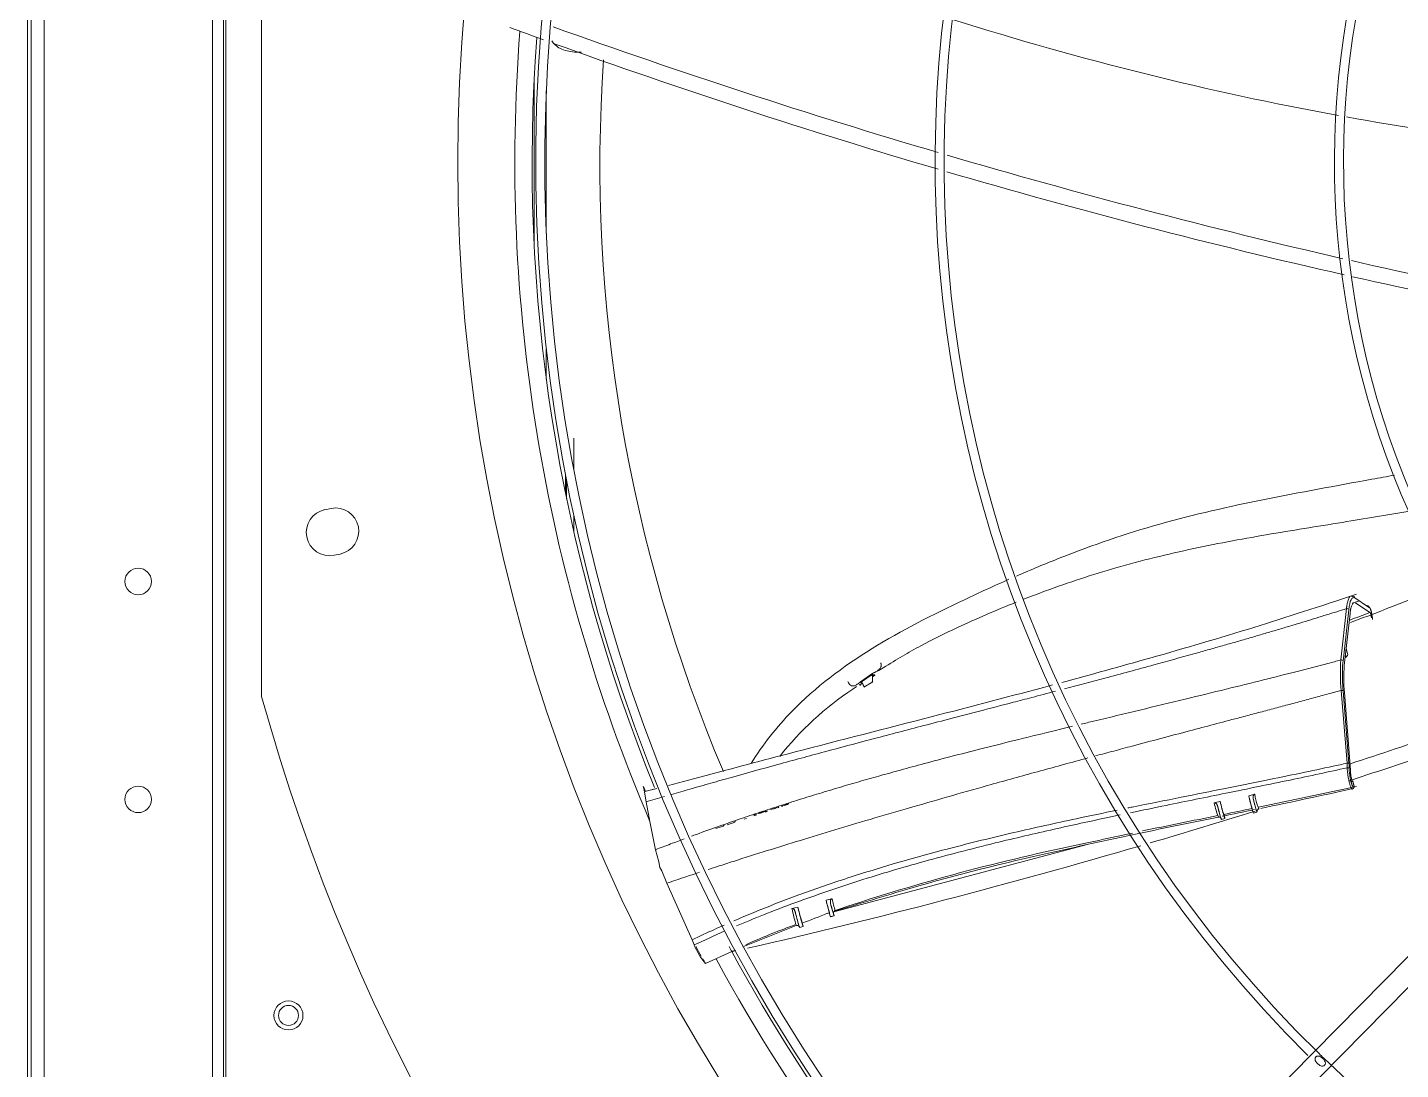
# Model space of a CAD drawing. Header units: millimetres. Extents: x 113490 to 142599, y -20467 to 115.
# Drawn here: x 128318.2 to 128696.5, y -10538.9 to -10251.9 of the extents above; entities that cross this region are included whole.
import ezdxf

# ---------------------------------------------------------------- set-up
doc = ezdxf.new("R2010")
doc.units = ezdxf.units.MM
doc.layers.add('DV3_0', color=7, linetype='Continuous')

msp = doc.modelspace()

# ---------------------------------------------------------------- linework, layer by layer
at = {"layer": 'DV3_0', "color": 7, "linetype": 'Continuous', "lineweight": 15}
for p, q in [((128318.24, -11906.49), (128318.24, -9742.49)), ((128319.24, -11906.49), (128319.24, -9742.49)), ((128369.24, -11847.85), (128369.24, -9857.26)), ((128372.24, -11847.85), (128372.24, -9857.26)), ((128382.74, -10141.82), (128382.74, -10436.16)), ((128900.2, -10303.23), (128566.6, -10641.53)), ((128567.45, -10649.21), (128905.11, -10306.79)), ((128468.75, -10373.84), (128468.75, -10365.07)), ((128466.45, -10380.27), (128466.45, -10375.12)), ((128466.75, -10376.68), (128466.75, -10381.74)), ((128401.85, -10384.38), (128400.19, -10384.72)), ((128468.75, -10390.9), (128468.75, -10386.32)), ((128402.68, -10397.27), (128404.35, -10396.94)), ((128685.13, -10409.84), (128683.17, -10410.47)), ((128683.85, -10408.98), (128687.64, -10411.54)), ((128687.97, -10413.07), (128684.04, -10410.39)), ((128687.45, -10411.22), (128687.45, -10411.22)), ((128682.54, -10413.4), (128680.96, -10427.62)), ((128681.98, -10424.66), (128681.49, -10422.83)), ((128550.82, -10429.95), (128547.93, -10431.95)), ((128552.59, -10429.06), (128553.98, -10428.25)), ((128545.6, -10434.13), (128546.57, -10433.37)), ((128547.93, -10431.95), (128548, -10432.09)), ((128548.63, -10433.58), (128551.05, -10432.1)), ((128680.98, -10435.04), (128682.7, -10456.45)), ((128487.88, -10460.96), (128488.52, -10462.29)), ((128501.72, -10458.82), (128494.81, -10460.64)), ((128657.29, -10466.66), (128684.31, -10460.98)), ((128683.67, -10460.96), (128683.3, -10459.37)), ((128488.33, -10463.02), (128488.62, -10465.21)), ((128488.62, -10462.27), (128488.52, -10462.29)), ((128491.59, -10461.49), (128490.4, -10461.81)), ((128645.82, -10465.28), (128646.79, -10465.04)), ((128646.8, -10465.09), (128645.82, -10465.28)), ((128646.8, -10465.09), (128646.79, -10465.04)), ((128654.66, -10463.53), (128656.28, -10463.08)), ((128488.62, -10465.21), (128489.71, -10470.62)), ((128518.91, -10468.6), (128518.29, -10468.8)), ((128518.36, -10469.06), (128518.98, -10468.86)), ((128518.98, -10468.86), (128518.85, -10468.4)), ((128521.13, -10467.88), (128519.47, -10468.42)), ((128521.14, -10467.93), (128519.89, -10468.34)), ((128521.47, -10467.73), (128521.13, -10467.88)), ((128521.41, -10467.81), (128521.14, -10467.93)), ((128521.6, -10467.67), (128521.41, -10467.81)), ((128521.54, -10467.99), (128521.8, -10467.84)), ((128521.8, -10467.84), (128522.04, -10467.61)), ((128522.94, -10467.32), (128523.26, -10467.37)), ((128523.98, -10466.97), (128523.49, -10467.09)), ((128523.94, -10467.08), (128523.58, -10467.16)), ((128524.21, -10466.99), (128523.94, -10467.08)), ((128524.26, -10466.88), (128523.98, -10466.97)), ((128524.55, -10466.85), (128524.21, -10466.99)), ((128524.67, -10466.71), (128524.26, -10466.88)), ((128524.74, -10466.71), (128524.55, -10466.85)), ((128524.85, -10466.57), (128524.74, -10466.71)), ((128525, -10466.82), (128525.24, -10466.59)), ((128525.9, -10466.24), (128526, -10466.35)), ((128526, -10466.35), (128526.32, -10466.4)), ((128526.41, -10466.19), (128526.24, -10466.13)), ((128526.55, -10466.12), (128526.28, -10466.14)), ((128527.05, -10466), (128526.55, -10466.12)), ((128527, -10466.11), (128526.64, -10466.19)), ((128527.28, -10466.03), (128527, -10466.11)), ((128527.32, -10465.91), (128527.05, -10466)), ((128527.61, -10465.88), (128527.28, -10466.03)), ((128527.73, -10465.75), (128527.32, -10465.91)), ((128527.8, -10465.75), (128527.61, -10465.88)), ((128527.99, -10465.59), (128527.73, -10465.75)), ((128645.13, -10465.47), (128645.82, -10465.28)), ((128655.93, -10468.26), (128656.9, -10468.01)), ((128489.71, -10470.62), (128491.23, -10478.36)), ((128507.89, -10472.55), (128509.55, -10471.99)), ((128509.55, -10471.99), (128509.89, -10471.83)), ((128509.89, -10471.83), (128510.14, -10471.63)), ((128511.01, -10471.5), (128512.67, -10470.94)), ((128512.67, -10470.94), (128513.01, -10470.79)), ((128513.01, -10470.79), (128513.25, -10470.59)), ((128515.65, -10469.95), (128516.27, -10469.74)), ((128647.09, -10470.02), (128648.06, -10469.78)), ((128609.26, -10476.66), (128611.99, -10476.07)), ((128491.23, -10478.36), (128492.13, -10481.7)), ((128610.48, -10476.85), (128540.36, -10495.45)), ((128492.13, -10481.7), (128492.46, -10483.25)), ((128492.46, -10483.25), (128492.97, -10484.15)), ((128492.97, -10484.15), (128494.34, -10487.58)), ((128494.34, -10487.58), (128501.31, -10503.2)), ((128528.79, -10494.51), (128530.44, -10494.14)), ((128538.21, -10492.27), (128539.74, -10491.88)), ((128538.21, -10492.27), (128539.86, -10491.89)), ((128540.42, -10495.2), (128541.82, -10494.7)), ((128528.99, -10499.31), (128529.65, -10499.08)), ((128531.87, -10499.39), (128531.66, -10498.6)), ((128538.63, -10495.88), (128539.09, -10495.73)), ((128539.16, -10495.74), (128538.63, -10495.88)), ((128539.44, -10496.8), (128540.41, -10496.56)), ((128539.45, -10496.77), (128540.41, -10496.53)), ((128540.41, -10496.53), (128540.32, -10496.17)), ((128530.91, -10499.73), (128530.89, -10499.64)), ((128530.91, -10499.76), (128531.88, -10499.52)), ((128501.31, -10503.2), (128501.91, -10504.57)), ((128505.01, -10509.72), (128512.28, -10506.43)), ((128513.24, -10506.1), (128513.18, -10506.02))]:
    msp.add_line(p, q, dxfattribs=at)
at = {"layer": 'DV3_0', "color": 7, "linetype": 'Continuous', "lineweight": 20}
for p, q in [((128322.84, -11903.49), (128322.84, -9745.49)), ((128372.84, -11862.07), (128372.84, -9845.59)), ((128457.84, -10312.52), (128457.84, -10265.47)), ((128461.16, -10308.64), (128461.16, -10269.34)), ((128461.16, -10348.76), (128461.16, -10340.56)), ((128680.02, -10426.11), (128681.58, -10411.96)), ((128680.62, -10426.45), (128682.19, -10412.28)), ((128550.9, -10430.09), (128548, -10432.09)), ((128681.71, -10454.54), (128680.11, -10434.5)), ((128682.24, -10454.65), (128680.64, -10434.61)), ((128681.75, -10455.8), (128681.71, -10454.54)), ((128683.67, -10461), (128683.34, -10459.58))]:
    msp.add_line(p, q, dxfattribs=at)
at = {"layer": 'DV3_0', "color": 7, "linetype": 'Continuous', "lineweight": 15}
for centre, radius in [((128348.74, -10404.49), 3.65), ((128348.74, -10464.49), 3.65), ((128390.13, -10523.99), 4), ((128390.15, -10523.99), 2.75)]:
    msp.add_circle(centre, radius, dxfattribs=at)
for centre, radius, start, end in [((128914.24, -10288.99), 477.5, 136.9802, 223.0198), ((128914.24, -10288.99), 456, 136.2282, 225.3442), ((128914.24, -10288.99), 453.5, 135.9912, 225.5589), ((128914.24, -10288.99), 343.5, 135.6595, 225.6229), ((128914.24, -10288.99), 346, 136.506, 225.3203), ((128914.24, -10288.99), 236, 136.9648, 225.2631), ((128914.24, -10288.99), 233.5, 136.5342, 225.7814), ((129088, -8524.72), 1840.9, 249.75902, 250.0659), ((129112.03, -8443.29), 1921.39, 250.25788, 253.58726), ((128836.5, -9418.2), 872.25, 252.43948, 259.62023), ((128914.24, -10288.99), 457, 175.6931, 202.1465), ((129088, -8524.72), 1840.9, 250.1557, 253.62673), ((128836.5, -9418.2), 872.25, 259.76861, 265.86893), ((129112.03, -8443.29), 1921.39, 253.66402, 257.02308), ((129088, -8524.72), 1840.9, 253.70468, 257.22546), ((129112.03, -8443.29), 1921.39, 257.09501, 260.12283), ((129088, -8524.72), 1840.9, 257.29812, 260.49472), ((128401.43, -10390.99), 6.4, 101.25, 281.25), ((128403.1, -10390.66), 6.4, 281.25, 101.25), ((128378.11, -9598.83), 871.89, 290.44342, 292.33228), ((128342.74, -9495.14), 980.7, 290.2634, 290.61082), ((128540.32, -10436.47), 12.36, 31.0863, 31.8376), ((128720.03, -10431.21), 39.24, 174.7559, 185.6061), ((128593.21, -10506.14), 86.33, 123.4772, 141.7283), ((128914.24, -10288.99), 551.5, 195.4775, 254.5225), ((128083.22, -8630.77), 1919.9, 288.19223, 289.74418), ((128103.8, -8701.02), 1851.09, 288.21071, 289.91843), ((128683.18, -10461.07), 0.5, 330.9289, 12.9262), ((128669.25, -10460.88), 22.84, 190.619, 201.0388), ((128678.4, -10458.93), 24.19, 190.9795, 199.6375), ((128672.1, -10460.62), 16.01, 188.8273, 200.2081), ((128267.02, -8580.69), 1926.37, 281.7096, 282.47942), ((128103.8, -8701.02), 1851.09, 286.43453, 287.3688), ((128670.62, -10460.1), 26.05, 191.8874, 200.9495), ((128267.02, -8580.69), 1926.37, 281.38636, 281.65762), ((128499.24, -9734.57), 748.94, 281.43776, 282.05045), ((128657.61, -10467.8), 0.682, 100.6555, 179.6082), ((128949.75, -12015.93), 1576.47, 101.10452, 101.8727), ((128646.34, -10470.1), 0.775, 14.577, 74.918), ((128188, -8477.27), 2043.73, 281.93018, 282.32762), ((128949.75, -12015.93), 1576.47, 101.97651, 102.37149), ((128103.8, -8701.02), 1851.09, 282.88324, 286.35055), ((128726.64, -11050.51), 585.73, 101.56002, 108.39319), ((128391.84, -9504.34), 996.79, 282.07121, 282.67051), ((126706.22, -4404.5), 6361.01, 286.762242, 286.955844), ((128585.45, -10482.68), 57.87, 191.8004, 196.6527), ((128591.19, -10479.91), 62.39, 193.1783, 197.4298), ((128599.98, -10477.14), 63.6, 193.7672, 196.9844), ((128539.82, -10491.68), 0.217, 249.4082, 281.2988), ((128541.01, -10496.18), 0.98, 106.1831, 132.1162), ((128579.06, -10483.98), 50.66, 193.4884, 198.1214), ((128875.63, -11367.16), 934.19, 111.14595, 111.60499), ((128541.43, -10495.87), 1.15, 158.6355, 195.001), ((127405.24, -7694.95), 3021.46, 291.55519, 291.85481), ((128581.17, -10645.99), 155.68, 109.5835, 114.7067), ((128517.43, -10498.72), 16.59, 200.6412, 221.5271), ((128512.11, -10501.73), 10.18, 198.7545, 215.5358), ((128914.24, -10288.99), 457, 208.4079, 225.4011), ((128914.24, -10288.99), 464.96, 208.158, 208.3412), ((128914.24, -10288.99), 343.5, 225.9212, 315.6512), ((128914.24, -10288.99), 343.5, 225.6229, 225.9212)]:
    msp.add_arc(centre, radius, start, end, dxfattribs=at)
at = {"layer": 'DV3_0', "color": 7, "linetype": 'Continuous', "lineweight": 20}
for centre, radius, start, end in [((128914.24, -10288.99), 461.75, 175.5375, 203.1631), ((128905.56, -10289.32), 429.63, 176.1966, 202.9452), ((128725.26, -10429.81), 45.39, 175.3182, 185.9265), ((128662.38, -10456.28), 19.93, 0.7189, 4.7029), ((128693.95, -10455.44), 39.1, 193.4878, 198.6422), ((128679.8, -10458.61), 34.61, 193.3187, 199.0477), ((128672.1, -10460.62), 16.01, 200.2081, 203.8309), ((129556.95, -14954.12), 4576.28, 101.47805, 101.75882), ((128750.85, -11152.32), 689.87, 102.60617, 105.9473), ((128580.93, -10482.88), 42.73, 194.0223, 198.1249), ((128595.62, -10479.05), 57.22, 192.9705, 196.4331), ((128912.82, -10290.4), 455.08, 208.1401, 208.34), ((128914.24, -10288.99), 461.75, 208.3699, 225.4011)]:
    msp.add_arc(centre, radius, start, end, dxfattribs=at)
for centre, major_axis, ratio, start_param, end_param in [((128681.71, -10412.35), (-0.498, 0.049), 0.805706, 3.450205, 5.061922), ((128685.94, -10425.51), (2.47, -16.6), 0.179754, 3.019318, 3.763452), ((128683.37, -10409.06), (-0.218, -0.45), 0.976139, 2.165143, 3.931409), ((128687.02, -10406.26), (0.83, -5.36), 0.179908, -0.200081, -0.039458), ((128680.13, -10426.52), (-0.496, 0.063), 0.833159, 3.472934, 5.046604), ((128681.76, -10454.72), (-0.498, -0.04), 0.37387, 3.336805, 4.768335), ((128681.82, -10456.11), (-0.5, -0.005), 0.617283, 3.372309, 4.844377), ((128683.18, -10461.07), (-0.437, 0.243), 0.958352, 3.141576, 3.823082), ((128683.18, -10461.07), (-0.487, -0.112), 0.366919, 2.946969, 3.140847), ((128646.44, -10470.03), (0.698, 0.05), 0.984426, 1.359553, 1.70257)]:
    msp.add_ellipse(centre, major_axis=major_axis, ratio=ratio, start_param=start_param, end_param=end_param, dxfattribs=at)
at = {"layer": 'DV3_0', "color": 7, "linetype": 'Continuous', "lineweight": 15}
for centre, major_axis, ratio, start_param, end_param in [((128687.16, -10411.62), (-0.319, -0.385), 0.964026, 2.39814, 4.055708), ((127402.16, -10939.67), (1052.8, 567.59), 0.529579, -0.151955, -0.148725), ((128683.18, -10461.07), (-0.437, 0.243), 0.958352, 2.27676, 3.141576), ((128647.32, -10466.87), (-0.74, 2.91), 0.031385, 0.880663, 3.86689), ((128655.19, -10465.35), (-0.74, 2.91), 0.031385, 0.886622, 3.141596), ((128656.16, -10465.11), (-0.74, 2.91), 0.031385, 1.37262, 3.36681), ((128646.36, -10467.12), (-0.74, 2.91), 0.031385, 1.377637, 3.141593), ((128531.07, -10496.32), (-0.81, 3.2), 0.031385, 0.813261, 3.41258), ((128538.7, -10493.89), (-0.74, 2.91), 0.031385, 0.97146, 3.141593), ((128539.67, -10493.65), (-0.74, 2.91), 0.031385, 1.418641, 3.277547), ((128530.1, -10496.56), (-0.81, 3.2), 0.031385, 1.319686, 3.141593)]:
    msp.add_ellipse(centre, major_axis=major_axis, ratio=ratio, start_param=start_param, end_param=end_param, dxfattribs=at)
for points, knots in [([(128470.85, -10258.71), (128470.21, -10258.76), (128469.57, -10258.76), (128467.5, -10258.61), (128466.14, -10258.26), (128463.94, -10257.17), (128463.1, -10256.42), (128462.71, -10255.59)], [0.3920382, 0.3920382, 0.3920382, 0.3920382, 0.5, 0.5, 0.75, 0.75, 1, 1, 1, 1]), ([(128694.81, -10375.21), (128692.72, -10375.6), (128690.64, -10375.98), (128678.59, -10378.17), (128668.71, -10379.94), (128649.18, -10383.88), (128639.56, -10386.04), (128620.8, -10391.32), (128611.68, -10394.47), (128598.67, -10399.59), (128594.63, -10401.26), (128590.63, -10403)], [0.0988758, 0.0988758, 0.0988758, 0.0988758, 0.125, 0.125, 0.25, 0.25, 0.375, 0.375, 0.5, 0.5, 0.5569003, 0.5569003, 0.5569003, 0.5569003]), ([(128592.56, -10409.41), (128594.58, -10408.62), (128602.98, -10405.44), (128618.51, -10400.34), (128639.31, -10395.23), (128660.65, -10391.37), (128680.6, -10388.2), (128693.74, -10386.07), (128699.58, -10385.01)], [0.2428611, 0.2428611, 0.2428611, 0.2428611, 0.2795611, 0.3948142, 0.5195556, 0.6421753, 0.7617357, 0.8637565, 0.8637565, 0.8637565, 0.8637565]), ([(128588.59, -10403.9), (128584.48, -10405.71), (128580.4, -10407.58), (128567.63, -10413.63), (128558.98, -10417.98), (128542.82, -10427.96), (128535.3, -10433.6), (128524.6, -10444.6), (128520.8, -10449.37), (128517.54, -10454.66)], [0.5665409, 0.5665409, 0.5665409, 0.5665409, 0.625, 0.625, 0.75, 0.75, 0.875, 0.875, 0.9567536, 0.9567536, 0.9567536, 0.9567536]), ([(128684.28, -10408.01), (128673.96, -10411.42), (128656.49, -10417.17), (128628.86, -10425.26), (128611.2, -10430.13), (128603.12, -10432.31)], [0, 0, 0, 0, 0.1564497, 0.3139341, 0.4468591, 0.4468591, 0.4468591, 0.4468591]), ([(128553.98, -10428.25), (128557.72, -10425.96), (128563.86, -10422.23), (128573.65, -10417.5), (128582.4, -10413.55), (128587.81, -10411.3), (128590.56, -10410.2)], [0, 0, 0, 0, 0.0674341, 0.1313492, 0.1805317, 0.2307038, 0.2307038, 0.2307038, 0.2307038]), ([(128683.58, -10410.36), (128683.56, -10410.37), (128683.47, -10410.41), (128683.3, -10410.55), (128683.1, -10410.86), (128682.92, -10411.31), (128682.79, -10411.75), (128682.71, -10412.16), (128682.65, -10412.47), (128682.59, -10412.89), (128682.56, -10413.22), (128682.54, -10413.4)], [0.2206589, 0.2206589, 0.2206589, 0.2206589, 0.2457421, 0.3663177, 0.4945423, 0.6134411, 0.7461812, 0.7911285, 0.8485935, 0.918337, 1, 1, 1, 1]), ([(128682.7, -10408.55), (128682.72, -10408.54), (128682.8, -10408.51), (128682.92, -10408.5), (128683.06, -10408.52), (128683.16, -10408.57), (128683.21, -10408.59)], [0.7789943, 0.7789943, 0.7789943, 0.7789943, 0.8174029, 0.8795263, 0.9404048, 1, 1, 1, 1]), ([(128687.81, -10411.62), (128687.83, -10411.63), (128687.88, -10411.64), (128687.95, -10411.7), (128688.02, -10411.8), (128688.08, -10411.92), (128688.15, -10412.06), (128688.21, -10412.2), (128688.26, -10412.35), (128688.3, -10412.5), (128688.35, -10412.64), (128688.39, -10412.78), (128688.43, -10412.94), (128688.47, -10413.13), (128688.52, -10413.34), (128688.57, -10413.59), (128688.61, -10413.85), (128688.66, -10414.12), (128688.7, -10414.38), (128688.73, -10414.66), (128688.75, -10414.84), (128688.76, -10414.94)], [0, 0, 0, 0, 0.070656, 0.138985, 0.205034, 0.267514, 0.324952, 0.376491, 0.422024, 0.462559, 0.49991, 0.536192, 0.5739, 0.615856, 0.664062, 0.718193, 0.775155, 0.831278, 0.884322, 0.938551, 1, 1, 1, 1]), ([(128688.45, -10414.52), (128688.44, -10414.47), (128688.43, -10414.37), (128688.41, -10414.23), (128688.39, -10414.08), (128688.37, -10413.95), (128688.34, -10413.77), (128688.29, -10413.57), (128688.23, -10413.35), (128688.18, -10413.22), (128688.13, -10413.13), (128688.1, -10413.08), (128688.06, -10413.05), (128688.03, -10413.03), (128688, -10413.04), (128687.98, -10413.06), (128687.97, -10413.07)], [0, 0, 0, 0, 0.061484, 0.120759, 0.17791, 0.233099, 0.286578, 0.387652, 0.494958, 0.599985, 0.656741, 0.717347, 0.789284, 0.851454, 0.928238, 1, 1, 1, 1]), ([(128553.28, -10426.89), (128553.3, -10426.94), (128553.32, -10427.03), (128553.35, -10427.16), (128553.38, -10427.29), (128553.39, -10427.41), (128553.39, -10427.53), (128553.39, -10427.64), (128553.38, -10427.8), (128553.33, -10428.01), (128553.19, -10428.3), (128552.94, -10428.63), (128552.53, -10428.99), (128552.11, -10429.26), (128551.74, -10429.46), (128551.48, -10429.59), (128551.27, -10429.69), (128551.11, -10429.77), (128551.03, -10429.81), (128550.96, -10429.85), (128550.88, -10429.9), (128550.84, -10429.93), (128550.82, -10429.95)], [0, 0, 0, 0, 0.032328, 0.063073, 0.092245, 0.119888, 0.146068, 0.170876, 0.194414, 0.256978, 0.319523, 0.419318, 0.545451, 0.702088, 0.765789, 0.831971, 0.904287, 0.924636, 0.944337, 0.963782, 0.98257, 1, 1, 1, 1]), ([(128681.96, -10424.58), (128681.98, -10424.67), (128681.9, -10424.83), (128681.62, -10425.03), (128681.43, -10425.1), (128681.32, -10425.14)], [0.5009267, 0.5009267, 0.5009267, 0.5009267, 0.7479007, 0.8535179, 1, 1, 1, 1]), ([(128681.34, -10425.1), (128681.37, -10425.09), (128681.44, -10425.07), (128681.53, -10425.07), (128681.58, -10425.09), (128681.61, -10425.11), (128681.62, -10425.13), (128681.63, -10425.16), (128681.61, -10425.19), (128681.58, -10425.24), (128681.5, -10425.29), (128681.43, -10425.32), (128681.4, -10425.33)], [0, 0, 0, 0, 0.124634, 0.249634, 0.374563, 0.424786, 0.500012, 0.562745, 0.625486, 0.750415, 0.875412, 1, 1, 1, 1]), ([(128550.9, -10430.09), (128550.91, -10430.16), (128550.93, -10430.31), (128550.96, -10430.52), (128550.98, -10430.73), (128551, -10430.92), (128551.02, -10431.11), (128551.03, -10431.29), (128551.03, -10431.46), (128551.03, -10431.61), (128551.02, -10431.75), (128551, -10431.88), (128550.98, -10431.99), (128550.95, -10432.08), (128550.91, -10432.16), (128550.86, -10432.22), (128550.82, -10432.24), (128550.8, -10432.25)], [0, 0, 0, 0, 0.0319985, 0.0644103, 0.0972083, 0.1303695, 0.1638756, 0.1977141, 0.2318782, 0.2663682, 0.3011914, 0.3363627, 0.3719057, 0.4078521, 0.444243, 0.4811279, 0.5185658, 0.5185658, 0.5185658, 0.5185658]), ([(128551.51, -10430.17), (128551.55, -10430.21), (128551.61, -10430.29), (128551.65, -10430.41), (128551.6, -10430.44), (128551.46, -10430.37), (128551.32, -10430.27), (128551.17, -10430.15), (128551.05, -10430.07), (128550.98, -10430.05), (128550.93, -10430.06), (128550.91, -10430.08), (128550.9, -10430.09)], [0, 0, 0, 0, 0.126378, 0.21914, 0.466092, 0.602057, 0.745168, 0.891066, 0.957479, 0.981985, 0.99081, 1, 1, 1, 1]), ([(128551.51, -10430.17), (128551.51, -10430.2), (128551.5, -10430.26), (128551.48, -10430.34), (128551.46, -10430.4), (128551.43, -10430.46), (128551.4, -10430.51), (128551.37, -10430.55), (128551.33, -10430.58), (128551.29, -10430.6), (128551.25, -10430.61), (128551.2, -10430.62), (128551.15, -10430.61), (128551.1, -10430.6), (128551.04, -10430.57), (128550.99, -10430.55), (128550.96, -10430.53)], [0, 0, 0, 0, 0.0396478, 0.0788683, 0.1176969, 0.1561688, 0.1943187, 0.232181, 0.2697894, 0.3071769, 0.3443762, 0.3814187, 0.4183352, 0.4551558, 0.4919094, 0.5415641, 0.5415641, 0.5415641, 0.5415641]), ([(128600.61, -10432.98), (128599.79, -10433.21), (128587.99, -10436.37), (128563.71, -10442.7), (128530.78, -10451.09), (128511.15, -10456.31), (128501.72, -10458.82)], [0.4606216, 0.4606216, 0.4606216, 0.4606216, 0.474258, 0.6546603, 0.8594124, 1, 1, 1, 1]), ([(128547.93, -10431.95), (128547.87, -10431.99), (128547.72, -10432.1), (128547.42, -10432.34), (128547.05, -10432.65), (128546.51, -10433.01), (128545.9, -10433.31), (128545.19, -10433.26), (128544.57, -10432.79), (128544.35, -10432.3), (128544.22, -10432)], [0, 0, 0, 0, 0.04318, 0.110156, 0.237581, 0.354066, 0.528948, 0.673893, 0.807982, 1, 1, 1, 1]), ([(128548, -10432.09), (128547.99, -10432.1), (128547.96, -10432.14), (128547.95, -10432.19), (128547.93, -10432.27), (128547.92, -10432.36), (128547.9, -10432.49), (128547.88, -10432.67), (128547.82, -10432.85), (128547.73, -10433.02), (128547.57, -10433.1), (128547.48, -10432.94), (128547.44, -10432.87)], [0, 0, 0, 0, 0.012152, 0.036167, 0.072819, 0.121928, 0.182541, 0.276734, 0.444448, 0.565014, 0.79299, 1, 1, 1, 1]), ([(128547.44, -10432.87), (128547.44, -10432.87), (128547.45, -10432.89), (128547.47, -10432.92), (128547.49, -10432.94), (128547.51, -10432.97), (128547.52, -10432.99), (128547.53, -10432.99)], [0, 0, 0, 0, 0.0162808, 0.0362064, 0.0597339, 0.0868175, 0.1174109, 0.1174109, 0.1174109, 0.1174109]), ([(128548, -10432.09), (128548.02, -10432.15), (128548.08, -10432.27), (128548.16, -10432.43), (128548.23, -10432.58), (128548.3, -10432.72), (128548.36, -10432.84), (128548.42, -10432.96), (128548.48, -10433.07), (128548.53, -10433.16), (128548.57, -10433.24), (128548.61, -10433.31), (128548.65, -10433.37), (128548.68, -10433.42), (128548.71, -10433.45), (128548.73, -10433.48), (128548.75, -10433.49), (128548.76, -10433.49), (128548.77, -10433.49), (128548.77, -10433.49)], [0, 0, 0, 0, 0.0318903, 0.0633931, 0.0945091, 0.1252398, 0.1555879, 0.1855574, 0.2151535, 0.2443828, 0.2732533, 0.3017752, 0.3299622, 0.3578293, 0.3853906, 0.4126604, 0.4396522, 0.4663794, 0.4748855, 0.4748855, 0.4748855, 0.4748855]), ([(128682.7, -10456.45), (128682.69, -10456.47), (128682.69, -10456.52), (128682.68, -10456.6), (128682.67, -10456.7), (128682.67, -10456.87), (128682.68, -10457.07), (128682.69, -10457.33), (128682.72, -10457.59), (128682.77, -10457.96), (128682.85, -10458.42), (128682.97, -10458.92), (128683.08, -10459.24), (128683.17, -10459.43), (128683.22, -10459.51), (128683.26, -10459.55), (128683.29, -10459.57), (128683.32, -10459.58), (128683.34, -10459.58), (128683.34, -10459.58)], [0, 0, 0, 0, 0.024695, 0.053782, 0.087879, 0.127694, 0.203988, 0.253847, 0.318526, 0.37839, 0.501334, 0.62403, 0.747508, 0.806312, 0.8729, 0.899948, 0.936287, 0.974327, 1, 1, 1, 1]), ([(128683.34, -10459.58), (128683.35, -10459.57), (128683.35, -10459.57), (128683.35, -10459.57), (128683.33, -10459.56), (128683.3, -10459.55), (128683.23, -10459.54), (128683.15, -10459.53), (128683.05, -10459.54), (128682.95, -10459.55), (128682.88, -10459.56), (128682.84, -10459.57)], [0, 0, 0, 0, 0.087092, 0.172213, 0.257026, 0.380631, 0.50268, 0.627614, 0.750237, 0.875771, 1, 1, 1, 1]), ([(128655.93, -10464.56), (128655.91, -10464.51), (128655.89, -10464.41), (128655.86, -10464.26), (128655.85, -10464.13), (128655.83, -10464), (128655.83, -10463.83), (128655.84, -10463.65), (128655.9, -10463.45), (128655.97, -10463.3), (128656.07, -10463.19), (128656.17, -10463.12), (128656.24, -10463.09), (128656.28, -10463.08)], [0, 0, 0, 0, 0.088851, 0.173568, 0.254282, 0.331144, 0.404329, 0.55088, 0.680167, 0.780153, 0.868435, 0.936175, 1, 1, 1, 1]), ([(128683.29, -10461.55), (128683.28, -10461.56), (128683.27, -10461.59), (128683.24, -10461.62), (128683.22, -10461.64), (128683.2, -10461.66), (128683.17, -10461.67), (128683.15, -10461.67), (128683.1, -10461.65), (128683.02, -10461.6), (128682.94, -10461.49), (128682.91, -10461.42)], [0, 0, 0, 0, 0.0206902, 0.0405381, 0.0595432, 0.0777058, 0.0950265, 0.1115061, 0.1271451, 0.1930185, 0.2534069, 0.2534069, 0.2534069, 0.2534069]), ([(128645.13, -10465.47), (128645.15, -10465.46), (128645.19, -10465.45), (128645.25, -10465.45), (128645.3, -10465.45), (128645.39, -10465.46), (128645.51, -10465.5), (128645.64, -10465.6), (128645.78, -10465.74), (128645.89, -10465.92), (128645.98, -10466.12), (128646.06, -10466.34), (128646.1, -10466.5), (128646.12, -10466.58)], [0, 0, 0, 0, 0.032379, 0.064877, 0.098196, 0.132989, 0.220633, 0.319533, 0.44843, 0.594641, 0.718998, 0.853852, 1, 1, 1, 1]), ([(128657.48, -10467.08), (128657.46, -10467.08), (128657.42, -10467.09), (128657.35, -10467.12), (128657.2, -10467.2), (128657.07, -10467.35), (128656.98, -10467.52), (128656.93, -10467.66), (128656.91, -10467.77), (128656.9, -10467.87), (128656.9, -10467.91), (128656.9, -10467.94)], [0, 0, 0, 0, 0.0308, 0.062191, 0.13033, 0.312414, 0.440895, 0.587725, 0.713605, 0.850761, 1, 1, 1, 1]), ([(128528.79, -10494.51), (128528.81, -10494.51), (128528.85, -10494.5), (128528.91, -10494.5), (128528.97, -10494.51), (128529.06, -10494.53), (128529.17, -10494.58), (128529.31, -10494.69), (128529.44, -10494.85), (128529.55, -10495.05), (128529.65, -10495.28), (128529.73, -10495.52), (128529.78, -10495.7), (128529.8, -10495.79)], [0, 0, 0, 0, 0.029358, 0.059261, 0.090527, 0.123873, 0.209457, 0.309205, 0.438254, 0.585956, 0.712395, 0.850229, 1, 1, 1, 1]), ([(128539.47, -10493.23), (128539.46, -10493.18), (128539.43, -10493.08), (128539.41, -10492.94), (128539.39, -10492.8), (128539.39, -10492.64), (128539.4, -10492.46), (128539.43, -10492.28), (128539.49, -10492.14), (128539.57, -10492.03), (128539.65, -10491.94), (128539.71, -10491.9), (128539.74, -10491.88)], [0, 0, 0, 0, 0.101988, 0.199112, 0.29162, 0.379801, 0.524136, 0.654838, 0.75935, 0.85428, 0.929517, 1, 1, 1, 1]), ([(128530, -10499.26), (128530.02, -10499.25), (128530.05, -10499.24), (128530.11, -10499.23), (128530.16, -10499.22), (128530.24, -10499.22), (128530.34, -10499.23), (128530.51, -10499.27), (128530.67, -10499.37), (128530.79, -10499.49), (128530.85, -10499.58), (128530.87, -10499.62), (128530.89, -10499.64)], [0, 0, 0, 0, 0.050319, 0.100915, 0.151856, 0.203202, 0.306476, 0.420612, 0.688125, 0.841016, 0.929395, 1, 1, 1, 1]), ([(128512.28, -10506.43), (128512.31, -10506.42), (128512.38, -10506.39), (128512.47, -10506.36), (128512.56, -10506.32), (128512.68, -10506.28), (128512.82, -10506.23), (128512.97, -10506.19), (128513.1, -10506.15), (128513.19, -10506.13), (128513.23, -10506.11), (128513.24, -10506.1), (128513.24, -10506.1), (128513.24, -10506.1)], [0, 0, 0, 0, 0.062517, 0.125211, 0.188491, 0.252013, 0.379928, 0.50779, 0.633992, 0.757648, 0.879107, 0.939522, 1, 1, 1, 1]), ([(128675.51, -10537.71), (128675.47, -10537.75), (128675.38, -10537.84), (128675.14, -10537.95), (128674.74, -10537.99), (128674.31, -10537.81), (128673.92, -10537.55), (128673.61, -10537.27), (128673.33, -10536.97), (128673.06, -10536.6), (128672.87, -10536.18), (128672.9, -10535.78), (128673.01, -10535.54), (128673.09, -10535.45), (128673.13, -10535.41)], [0, 0, 0, 0, 0.040471, 0.081926, 0.180876, 0.319892, 0.408079, 0.503208, 0.597701, 0.68481, 0.821378, 0.918632, 0.959731, 1, 1, 1, 1]), ([(128673.13, -10535.41), (128673.18, -10535.37), (128673.27, -10535.28), (128673.51, -10535.17), (128673.9, -10535.13), (128674.34, -10535.31), (128674.72, -10535.58), (128675.03, -10535.85), (128675.32, -10536.16), (128675.59, -10536.53), (128675.77, -10536.95), (128675.74, -10537.34), (128675.63, -10537.58), (128675.55, -10537.67), (128675.51, -10537.71)], [0, 0, 0, 0, 0.040443, 0.081793, 0.180216, 0.319289, 0.407802, 0.503208, 0.598506, 0.68594, 0.822069, 0.918689, 0.959722, 1, 1, 1, 1])]:
    msp.add_open_spline(points, degree=3, knots=knots, dxfattribs=at)
at = {"layer": 'DV3_0', "color": 7, "linetype": 'Continuous', "lineweight": 20}
for points, knots in [([(128681.58, -10411.96), (128680.67, -10412.24), (128678.84, -10412.82), (128676.05, -10413.69), (128673.17, -10414.59), (128670.2, -10415.49), (128667.15, -10416.42), (128664.01, -10417.36), (128660.78, -10418.32), (128657.46, -10419.3), (128654.05, -10420.29), (128650.55, -10421.3), (128646.96, -10422.32), (128643.29, -10423.37), (128637.13, -10425.09), (128627.69, -10427.7), (128615.81, -10430.91), (128607.61, -10433.08), (128603.92, -10434.06)], [0, 0, 0, 0, 0.014183, 0.0288022, 0.0438596, 0.0593574, 0.0752979, 0.0916834, 0.108516, 0.1257975, 0.14353, 0.1617153, 0.1803553, 0.199452, 0.2190068, 0.2761651, 0.3462044, 0.4033553, 0.4033553, 0.4033553, 0.4033553]), ([(128681.58, -10411.96), (128681.58, -10411.88), (128681.59, -10411.74), (128681.61, -10411.55), (128681.63, -10411.39), (128681.65, -10411.25), (128681.66, -10411.15), (128681.69, -10410.93), (128681.74, -10410.64), (128681.84, -10410.13), (128681.97, -10409.61), (128682.17, -10409.11), (128682.39, -10408.76), (128682.58, -10408.6), (128682.68, -10408.56), (128682.7, -10408.55)], [0, 0, 0, 0, 0.0298431, 0.0562608, 0.079214, 0.0986714, 0.1146082, 0.1270052, 0.1941541, 0.2536274, 0.3863546, 0.5051986, 0.6334618, 0.7540799, 0.7789943, 0.7789943, 0.7789943, 0.7789943]), ([(128680.02, -10426.11), (128678.82, -10426.43), (128674.82, -10427.49), (128667.72, -10429.33), (128658.39, -10431.68), (128648.1, -10434.23), (128636.76, -10436.99), (128624.58, -10439.92), (128615.01, -10442.22), (128609.6, -10443.52), (128608.45, -10443.8)], [0, 0, 0, 0, 0.0191542, 0.0640617, 0.113509, 0.1678338, 0.2276236, 0.293451, 0.3607122, 0.3789398, 0.3789398, 0.3789398, 0.3789398]), ([(128680.64, -10434.61), (128680.61, -10434.25), (128680.56, -10433.53), (128680.5, -10432.49), (128680.46, -10431.49), (128680.43, -10430.53), (128680.43, -10429.61), (128680.45, -10428.74), (128680.48, -10427.92), (128680.54, -10427.14), (128680.59, -10426.67), (128680.62, -10426.45)], [0, 0, 0, 0, 0.109418, 0.218488, 0.328111, 0.438, 0.54803, 0.65855, 0.771091, 0.885182, 1, 1, 1, 1]), ([(128601.44, -10434.71), (128599.24, -10435.29), (128595.35, -10436.31), (128588.36, -10438.13), (128580.7, -10440.12), (128572.17, -10442.34), (128562.21, -10444.94), (128550.84, -10447.92), (128537.75, -10451.4), (128524.94, -10454.87), (128514.51, -10457.76), (128506.46, -10460.04), (128500.96, -10461.61), (128497.35, -10462.66), (128495.68, -10463.14)], [0.4161929, 0.4161929, 0.4161929, 0.4161929, 0.4501907, 0.4764166, 0.5245765, 0.5686568, 0.6086149, 0.6787752, 0.7448018, 0.8115932, 0.8776529, 0.9069317, 0.9370804, 0.9632634, 0.9632634, 0.9632634, 0.9632634]), ([(128680.11, -10434.5), (128678.76, -10434.87), (128676.05, -10435.6), (128672, -10436.7), (128667.94, -10437.78), (128663.88, -10438.87), (128659.82, -10439.95), (128655.76, -10441.02), (128648.6, -10442.92), (128637.52, -10445.84), (128626.11, -10448.87), (128617.48, -10451.17), (128614.13, -10452.07), (128612.47, -10452.52)], [0, 0, 0, 0, 0.0217234, 0.0434514, 0.0651837, 0.0869197, 0.1086594, 0.1304026, 0.1521493, 0.2236007, 0.3082973, 0.3353966, 0.3621618, 0.3621618, 0.3621618, 0.3621618]), ([(128606.12, -10444.36), (128604.17, -10444.83), (128598.8, -10446.13), (128590.37, -10448.2), (128581.15, -10450.51), (128572.89, -10452.63), (128565.51, -10454.57), (128558.9, -10456.36), (128552.91, -10458.02), (128547.3, -10459.61), (128541.82, -10461.21), (128536.35, -10462.86), (128530.85, -10464.55), (128525.39, -10466.29), (128519.95, -10468.06), (128514.43, -10469.92), (128508.6, -10471.94), (128504.13, -10473.54), (128501.58, -10474.47), (128501.13, -10474.64)], [0.3911704, 0.3911704, 0.3911704, 0.3911704, 0.4219505, 0.4760424, 0.5241516, 0.5674854, 0.6062973, 0.6407511, 0.6718307, 0.7009715, 0.72961, 0.7586398, 0.7878647, 0.8169556, 0.8456389, 0.874599, 0.9053004, 0.9392274, 0.9465458, 0.9465458, 0.9465458, 0.9465458]), ([(128610.33, -10453.1), (128609.76, -10453.25), (128604.86, -10454.58), (128595.62, -10457.09), (128583.33, -10460.5), (128571.68, -10463.8), (128560.93, -10466.89), (128550.57, -10469.93), (128540.71, -10472.87), (128531.26, -10475.74), (128521.94, -10478.63), (128514.4, -10481.01), (128508.96, -10482.76), (128506.63, -10483.51), (128505.7, -10483.82)], [0.3735983, 0.3735983, 0.3735983, 0.3735983, 0.3827721, 0.4523653, 0.5223247, 0.580713, 0.6402671, 0.6958477, 0.7484166, 0.7999318, 0.8492257, 0.8999629, 0.9226776, 0.9379893, 0.9379893, 0.9379893, 0.9379893]), ([(128681.71, -10454.54), (128680.43, -10454.82), (128676.18, -10455.74), (128668.64, -10457.33), (128658.73, -10459.36), (128647.76, -10461.57), (128635.59, -10463.99), (128626.64, -10465.79), (128621.72, -10466.79), (128621.3, -10466.87)], [0, 0, 0, 0, 0.0210593, 0.0696993, 0.1235028, 0.183056, 0.2489584, 0.3224962, 0.3293416, 0.3293416, 0.3293416, 0.3293416]), ([(128681.75, -10455.8), (128679.22, -10456.35), (128673.98, -10457.5), (128665.87, -10459.2), (128657.26, -10460.98), (128645.88, -10463.3), (128634.1, -10465.68), (128625.36, -10467.49), (128622.1, -10468.17)], [0, 0, 0, 0, 0.0417012, 0.0860656, 0.1330959, 0.1827939, 0.2725774, 0.3260678, 0.3260678, 0.3260678, 0.3260678]), ([(128682.91, -10461.42), (128682.87, -10461.35), (128682.78, -10461.19), (128682.66, -10460.87), (128682.53, -10460.48), (128682.36, -10459.89), (128682.16, -10459.04), (128681.99, -10458.1), (128681.89, -10457.35), (128681.83, -10456.86), (128681.79, -10456.46), (128681.77, -10456.12), (128681.76, -10455.91), (128681.75, -10455.8)], [0.2534069, 0.2534069, 0.2534069, 0.2534069, 0.3175249, 0.3785502, 0.4412392, 0.5027172, 0.6254039, 0.7493043, 0.8107487, 0.8740286, 0.9140105, 0.9560016, 1, 1, 1, 1]), ([(128618.38, -10467.47), (128614.63, -10468.24), (128605.12, -10470.23), (128589.71, -10473.64), (128572.77, -10477.77), (128556.97, -10482.13), (128542.87, -10486.5), (128530.19, -10490.92), (128520.32, -10494.76), (128514.66, -10497.15), (128512.82, -10497.94)], [0.3452723, 0.3452723, 0.3452723, 0.3452723, 0.406586, 0.5009576, 0.5981454, 0.6857366, 0.7633916, 0.8342268, 0.9005803, 0.9325562, 0.9325562, 0.9325562, 0.9325562]), ([(128619.2, -10468.77), (128618.07, -10469.01), (128612.02, -10470.29), (128600.54, -10472.79), (128586.85, -10475.97), (128574.91, -10478.97), (128562.36, -10482.34), (128547.25, -10486.81), (128532.52, -10491.83), (128521.31, -10496.12), (128515.98, -10498.31), (128513.5, -10499.36)], [0.3419243, 0.3419243, 0.3419243, 0.3419243, 0.3606127, 0.4412254, 0.5306463, 0.5863802, 0.6389306, 0.739368, 0.8394667, 0.8887403, 0.9320126, 0.9320126, 0.9320126, 0.9320126]), ([(128499.11, -10475.38), (128497.87, -10475.84), (128495.24, -10476.83), (128492.61, -10477.83), (128491.23, -10478.36)], [0.95740736, 0.95740736, 0.95740736, 0.95740736, 0.97745289, 1, 1, 1, 1]), ([(128503.37, -10484.58), (128502.02, -10485.02), (128499.01, -10486.01), (128496, -10487.02), (128494.34, -10487.58)], [0.95067555, 0.95067555, 0.95067555, 0.95067555, 0.97269727, 1, 1, 1, 1]), ([(128510.14, -10499.11), (128509.26, -10499.51), (128506.3, -10500.83), (128503.36, -10502.21), (128501.31, -10503.2)], [0.94812441, 0.94812441, 0.94812441, 0.94812441, 0.96364208, 1, 1, 1, 1])]:
    msp.add_open_spline(points, degree=3, knots=knots, dxfattribs=at)
at = {"layer": 'DV3_0', "color": 7, "linetype": 'Continuous', "lineweight": 15}
msp.add_rational_spline([(128687.15, -10411.23), (128687.47, -10411.11), (128687.76, -10411.28), (128687.81, -10411.62)], [1.21852171348, 0.920082528787, 0.927331319704, 1.24026808623], degree=3, dxfattribs=at)
at = {"layer": 'DV3_0', "color": 7, "linetype": 'Continuous', "lineweight": 20}
msp.add_rational_spline([(128680.11, -10434.5), (128680.37, -10434.47), (128680.58, -10434.52), (128680.64, -10434.61)], [1.11446401249, 0.944538786466, 0.963807843942, 1.17227118492], degree=3, dxfattribs=at)
for points in [[(128683.67, -10461), (128683.65, -10461.03), (128683.61, -10461.08), (128683.55, -10461.11), (128683.48, -10461.1), (128683.41, -10461.05), (128683.33, -10460.96), (128683.25, -10460.83), (128683.17, -10460.67), (128683.08, -10460.47), (128683, -10460.24), (128682.92, -10459.99), (128682.83, -10459.7), (128682.75, -10459.4), (128682.68, -10459.08), (128682.61, -10458.74), (128682.55, -10458.39), (128682.49, -10458.04), (128682.44, -10457.68), (128682.39, -10457.33), (128682.36, -10456.98), (128682.33, -10456.65), (128682.31, -10456.33), (128682.31, -10456.13), (128682.31, -10456.03)], [(128491.59, -10461.48), (128490.6, -10461.74), (128489.61, -10462), (128488.62, -10462.27)], [(128493.67, -10463.73), (128491.99, -10464.22), (128490.31, -10464.72), (128488.62, -10465.21)], [(128510.19, -10500.8), (128507.42, -10502.03), (128504.66, -10503.3), (128501.91, -10504.57)]]:
    msp.add_open_spline(points, degree=3, dxfattribs=at)

doc.saveas('drawing.dxf')
